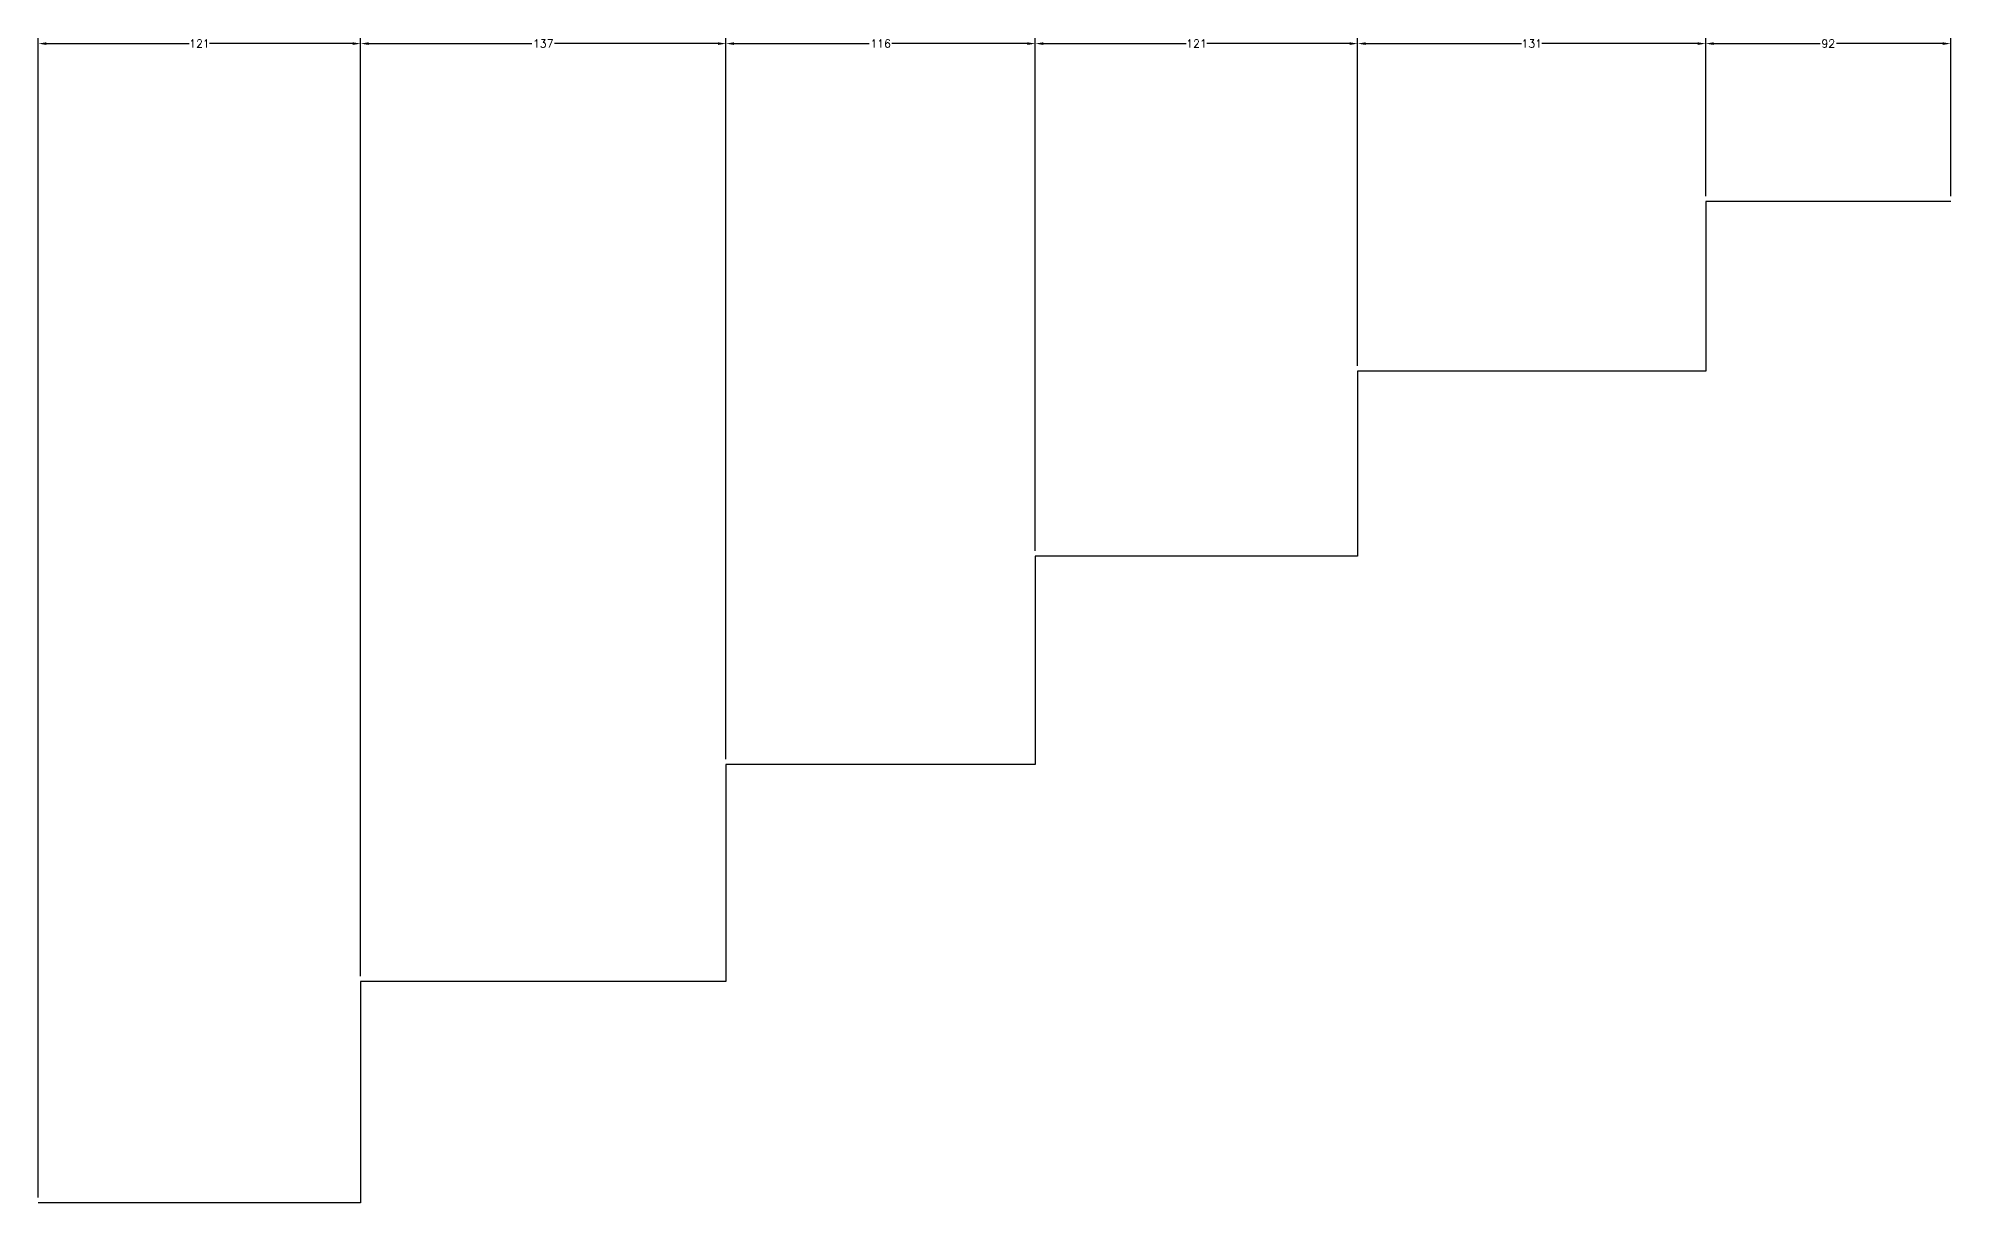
# Model space of a CAD drawing. Header units: millimetres. Extents: x 129 to 4177, y -92 to 521.
# Drawn here: x 2713 to 3430, y 29 to 465 of the extents above; entities that cross this region are included whole.
import ezdxf

# ---------------------------------------------------------------- set-up
doc = ezdxf.new("R2010")
doc.units = ezdxf.units.MM
doc.styles.get("Standard").update_dxf_attribs({"font": 'romans.shx', "height": 3})
doc.dimstyles.new('ISO-25', dxfattribs={"dimtxt": 3, "dimasz": 3, "dimexe": 2, "dimexo": 2, "dimtad": 0, "dimtih": 1, "dimtoh": 1, "dimdec": 0, "dimdsep": 46, "dimtxsty": 'Standard', "dimcen": 0, "dimadec": 0, "dimazin": 0, "dimtfac": 1, "dimtdec": 0, "dimtmove": 0, "dimatfit": 3, "dimfxl": 1, "dimarcsym": 0})

# ---------------------------------------------------------------- blocks, each defined once
blk = doc.blocks.new('*D12')
at = {"color": 0, "lineweight": -2, "transparency": 16777216}
for p, q in [((2712.62, 30.89), (2712.62, 465.29)), ((2715.62, 463.29), (2769.21, 463.29)), ((2830.48, 463.29), (2776.89, 463.29)), ((2833.48, 113.82), (2833.48, 465.29))]:
    blk.add_line(p, q, dxfattribs=at)
at = {"color": 0, "transparency": 16777216}
for points in [[(2715.62, 463.79), (2715.62, 462.79), (2712.62, 463.29)], [(2830.48, 463.79), (2830.48, 462.79), (2833.48, 463.29)]]:
    blk.add_solid(points, dxfattribs=at)
at = {"layer": 'Defpoints', "color": 0, "transparency": 16777216}
for p in [(2833.48, 463.29), (2833.48, 111.82), (2712.62, 28.89)]:
    blk.add_point(p, dxfattribs=at)
at = {"color": 0, "transparency": 16777216, "insert": (2773.05, 463.29), "char_height": 3, "attachment_point": 5}
blk.add_mtext('121', dxfattribs=at)
blk = doc.blocks.new('*D13')
at = {"color": 0, "lineweight": -2, "transparency": 16777216}
for p, q in [((2833.48, 113.82), (2833.48, 465.29)), ((2836.48, 463.29), (2897.71, 463.29)), ((2967.46, 463.29), (2906.24, 463.29)), ((2970.46, 195.14), (2970.46, 465.29))]:
    blk.add_line(p, q, dxfattribs=at)
at = {"color": 0, "transparency": 16777216}
for points in [[(2836.48, 463.79), (2836.48, 462.79), (2833.48, 463.29)], [(2967.46, 463.79), (2967.46, 462.79), (2970.46, 463.29)]]:
    blk.add_solid(points, dxfattribs=at)
at = {"layer": 'Defpoints', "color": 0, "transparency": 16777216}
for p in [(2970.46, 463.29), (2970.46, 193.14), (2833.48, 111.82)]:
    blk.add_point(p, dxfattribs=at)
at = {"color": 0, "transparency": 16777216, "insert": (2901.97, 463.29), "char_height": 3, "attachment_point": 5}
blk.add_mtext('137', dxfattribs=at)
blk = doc.blocks.new('*D14')
at = {"color": 0, "lineweight": -2, "transparency": 16777216}
for p, q in [((2970.46, 195.14), (2970.46, 465.29)), ((2973.46, 463.29), (3024.21, 463.29)), ((3083.49, 463.29), (3032.74, 463.29)), ((3086.49, 273.24), (3086.49, 465.29))]:
    blk.add_line(p, q, dxfattribs=at)
at = {"color": 0, "transparency": 16777216}
for points in [[(2973.46, 463.79), (2973.46, 462.79), (2970.46, 463.29)], [(3083.49, 463.79), (3083.49, 462.79), (3086.49, 463.29)]]:
    blk.add_solid(points, dxfattribs=at)
at = {"layer": 'Defpoints', "color": 0, "transparency": 16777216}
for p in [(3086.49, 463.29), (3086.49, 271.24), (2970.46, 193.14)]:
    blk.add_point(p, dxfattribs=at)
at = {"color": 0, "transparency": 16777216, "insert": (3028.48, 463.29), "char_height": 3, "attachment_point": 5}
blk.add_mtext('116', dxfattribs=at)
blk = doc.blocks.new('*D15')
at = {"color": 0, "lineweight": -2, "transparency": 16777216}
for p, q in [((3086.49, 273.24), (3086.49, 465.29)), ((3089.49, 463.29), (3143.08, 463.29)), ((3204.35, 463.29), (3150.76, 463.29)), ((3207.35, 342.48), (3207.35, 465.29))]:
    blk.add_line(p, q, dxfattribs=at)
at = {"color": 0, "transparency": 16777216}
for points in [[(3089.49, 463.79), (3089.49, 462.79), (3086.49, 463.29)], [(3204.35, 463.79), (3204.35, 462.79), (3207.35, 463.29)]]:
    blk.add_solid(points, dxfattribs=at)
at = {"layer": 'Defpoints', "color": 0, "transparency": 16777216}
for p in [(3207.35, 463.29), (3207.35, 340.48), (3086.49, 271.24)]:
    blk.add_point(p, dxfattribs=at)
at = {"color": 0, "transparency": 16777216, "insert": (3146.92, 463.29), "char_height": 3, "attachment_point": 5}
blk.add_mtext('121', dxfattribs=at)
blk = doc.blocks.new('*D16')
at = {"color": 0, "lineweight": -2, "transparency": 16777216}
for p, q in [((3207.35, 342.48), (3207.35, 465.29)), ((3210.35, 463.29), (3268.78, 463.29)), ((3334.88, 463.29), (3276.46, 463.29)), ((3337.88, 406.09), (3337.88, 465.29))]:
    blk.add_line(p, q, dxfattribs=at)
at = {"color": 0, "transparency": 16777216}
for points in [[(3210.35, 463.79), (3210.35, 462.79), (3207.35, 463.29)], [(3334.88, 463.79), (3334.88, 462.79), (3337.88, 463.29)]]:
    blk.add_solid(points, dxfattribs=at)
at = {"layer": 'Defpoints', "color": 0, "transparency": 16777216}
for p in [(3337.88, 463.29), (3337.88, 404.09), (3207.35, 340.48)]:
    blk.add_point(p, dxfattribs=at)
at = {"color": 0, "transparency": 16777216, "insert": (3272.62, 463.29), "char_height": 3, "attachment_point": 5}
blk.add_mtext('131', dxfattribs=at)
blk = doc.blocks.new('*D17')
at = {"color": 0, "lineweight": -2, "transparency": 16777216}
for p, q in [((3337.88, 406.09), (3337.88, 465.29)), ((3340.88, 463.29), (3380.76, 463.29)), ((3426.74, 463.29), (3386.87, 463.29)), ((3429.74, 406.09), (3429.74, 465.29))]:
    blk.add_line(p, q, dxfattribs=at)
at = {"color": 0, "transparency": 16777216}
for points in [[(3340.88, 463.79), (3340.88, 462.79), (3337.88, 463.29)], [(3426.74, 463.79), (3426.74, 462.79), (3429.74, 463.29)]]:
    blk.add_solid(points, dxfattribs=at)
at = {"layer": 'Defpoints', "color": 0, "transparency": 16777216}
for p in [(3429.74, 463.29), (3337.88, 404.09), (3429.74, 404.09)]:
    blk.add_point(p, dxfattribs=at)
at = {"color": 0, "transparency": 16777216, "insert": (3383.81, 463.29), "char_height": 3, "attachment_point": 5}
blk.add_mtext('92', dxfattribs=at)

msp = doc.modelspace()

# ---------------------------------------------------------------- linework, layer by layer
for p, q in [((3429.74, 404.09), (3337.88, 404.09)), ((3337.88, 404.09), (3337.88, 340.48)), ((3337.88, 340.48), (3207.35, 340.48)), ((3207.35, 340.48), (3207.35, 271.24)), ((3207.35, 271.24), (3086.49, 271.24)), ((3086.49, 271.24), (3086.49, 193.14)), ((3086.49, 193.14), (2970.46, 193.14)), ((2970.46, 193.14), (2970.46, 111.82)), ((2970.46, 111.82), (2833.48, 111.82)), ((2833.48, 111.82), (2833.48, 28.89)), ((2833.48, 28.89), (2712.62, 28.89))]:
    msp.add_line(p, q)

# ---------------------------------------------------------------- dimensions: what is measured, and where the dimension line sits
dim = msp.add_linear_dim(base=(2833.48, 463.29), p1=(2712.62, 28.89), p2=(2833.48, 111.82), dimstyle='ISO-25')
dim.commit()
dim.dimension.update_dxf_attribs({"geometry": '*D12', "text_midpoint": (2773.05, 463.29)})
for base, p1, p2, picture, middle in [((2970.46, 463.29), (2833.48, 111.82), (2970.46, 193.14), '*D13', (2901.97, 463.29)), ((3086.49, 463.29), (2970.46, 193.14), (3086.49, 271.24), '*D14', (3028.48, 463.29)), ((3207.35, 463.29), (3086.49, 271.24), (3207.35, 340.48), '*D15', (3146.92, 463.29)), ((3337.88, 463.29), (3207.35, 340.48), (3337.88, 404.09), '*D16', (3272.62, 463.29)), ((3429.74, 463.29), (3337.88, 404.09), (3429.74, 404.09), '*D17', (3383.81, 463.29))]:
    dim = msp.add_linear_dim(base=base, p1=p1, p2=p2, dimstyle='ISO-25', override={"dimtmove": 1})
    dim.commit()
    dim.dimension.update_dxf_attribs({"geometry": picture, "text_midpoint": middle})

doc.saveas('drawing.dxf')
